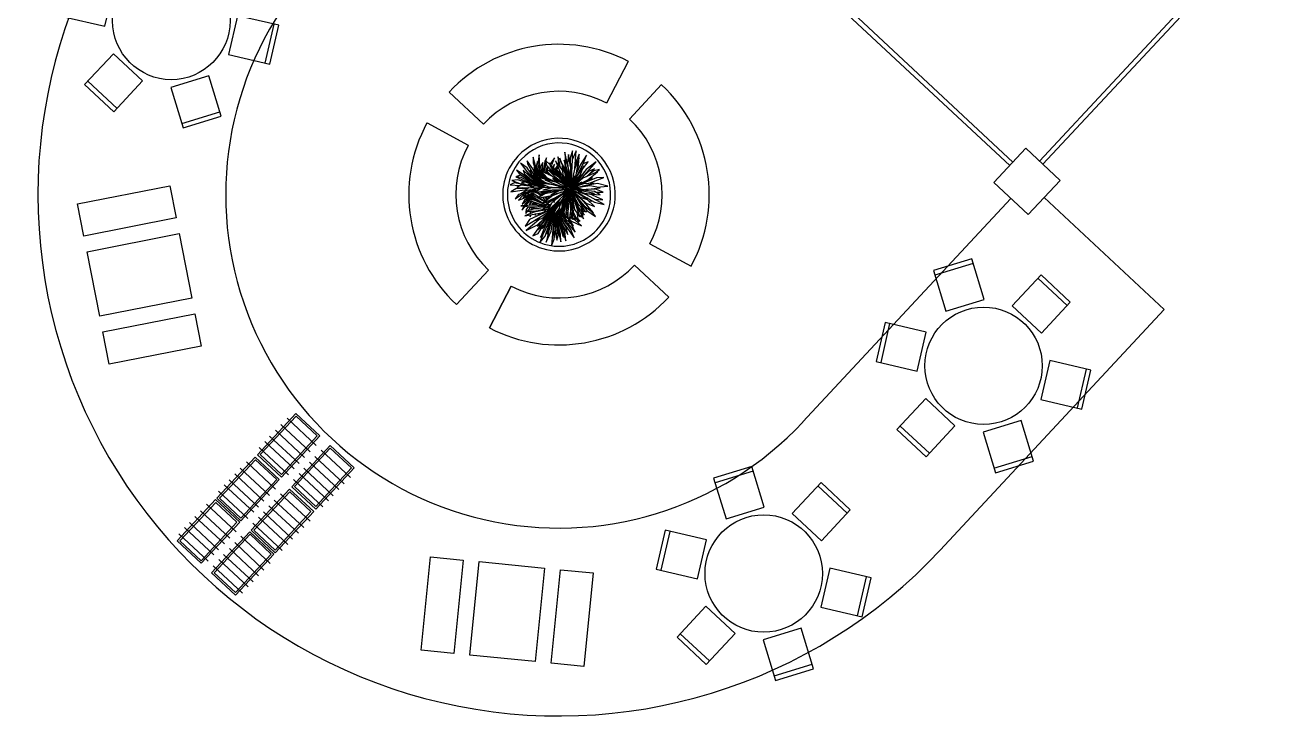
# Model space of a CAD drawing. Header units: millimetres. Extents: x 496 to 139339, y -41630 to 84383.
# Drawn here: x 117059 to 130382, y 11242 to 18640 of the extents above; entities that cross this region are included whole.
import ezdxf

# ---------------------------------------------------------------- set-up
doc = ezdxf.new("R2010")
doc.units = ezdxf.units.MM
doc.layers.add('2. Мебель', color=114, linetype='Continuous')
doc.layers.add('zelen', color=69, linetype='Continuous')
for name, color, linetype, lineweight in [('мебель', 44, 'Continuous', 25), ('стены', 7, 'Continuous', 25), ('территория', 74, 'Continuous', 25)]:
    doc.layers.add(name, color=color, linetype=linetype, lineweight=lineweight)

# ---------------------------------------------------------------- blocks, each defined once
blk = doc.blocks.new('p4')
at = {"color": 1, "linetype": 'Continuous'}
for p, q in [((-21, 421), (-35, 335)), ((-9, 354), (-21, 421)), ((-251, 318), (-177, 256)), ((-204, 304), (-251, 318)), ((-213, 362), (-162, 297)), ((-177, 347), (-213, 362)), ((-143, 294), (-177, 347)), ((-175, 375), (-140, 286)), ((-138, 343), (-175, 375)), ((-113, 286), (-138, 343)), ((-130, 372), (-69, 195)), ((-104, 336), (-130, 372)), ((-125, 370), (-123, 362)), ((-94, 353), (-125, 370)), ((-83, 258), (-104, 336)), ((-82, 295), (-94, 353)), ((-85, 406), (-91, 370)), ((-91, 370), (-57, 182)), ((-90, 347), (-91, 342)), ((-82, 305), (-90, 347)), ((-72, 320), (-85, 406)), ((-57, 199), (-72, 320)), ((-48, 366), (-61, 336)), ((-61, 336), (-57, 177)), ((-49, 247), (-48, 366)), ((-35, 335), (-47, 226)), ((-31, 258), (-9, 354)), ((-6, 322), (-22, 297)), ((16, 375), (-14, 282)), ((-7, 301), (-6, 322)), ((2, 211), (138, 354)), ((34, 394), (16, 375)), ((56, 346), (16, 274)), ((17, 314), (34, 394)), ((27, 276), (89, 378)), ((89, 378), (56, 346)), ((88, 327), (59, 311)), ((138, 354), (77, 313)), ((80, 315), (88, 327)), ((-224, 255), (-271, 250)), ((-271, 250), (-211, 237)), ((-212, 223), (-258, 221)), ((-258, 221), (-194, 190)), ((-136, 202), (-224, 255)), ((-181, 209), (-212, 223)), ((-211, 237), (-135, 198)), ((-159, 229), (-207, 245)), ((-132, 230), (-204, 304)), ((-190, 304), (-98, 200)), ((-153, 294), (-190, 304)), ((-177, 256), (-151, 235)), ((-170, 274), (-153, 251)), ((-160, 270), (-170, 274)), ((-164, 238), (-98, 187)), ((-124, 228), (-164, 238)), ((-138, 215), (-159, 229)), ((-93, 212), (-153, 294)), ((-140, 286), (-105, 234)), ((-138, 215), (-123, 112)), ((-106, 139), (-138, 215)), ((-123, 205), (-137, 214)), ((-134, 302), (-101, 223)), ((-108, 282), (-134, 302)), ((-98, 199), (-124, 228)), ((-111, 252), (-86, 206)), ((-82, 223), (-111, 252)), ((-84, 225), (-108, 282)), ((-107, 220), (-61, 158)), ((-68, 194), (-107, 220)), ((-98, 278), (-102, 266)), ((-101, 223), (-92, 210)), ((-89, 250), (-90, 252)), ((-74, 206), (-89, 250)), ((-82, 310), (-84, 256)), ((-84, 256), (-58, 169)), ((-56, 174), (-82, 310)), ((-72, 196), (-82, 223)), ((-63, 180), (-79, 240)), ((-44, 221), (-63, 152)), ((-47, 240), (-56, 202)), ((-51, 148), (-44, 221)), ((-50, 158), (-9, 288)), ((-34, 254), (-50, 156)), ((-50, 225), (-49, 247)), ((-47, 208), (-47, 240)), ((-47, 185), (-39, 220)), ((-40, 185), (17, 314)), ((-9, 288), (-34, 254)), ((-7, 223), (-34, 191)), ((-31, 205), (-7, 248)), ((13, 294), (-27, 199)), ((-27, 180), (-6, 219)), ((-2, 241), (-23, 203)), ((-7, 226), (3, 159)), ((45, 143), (-7, 226)), ((-6, 248), (3, 281)), ((2, 232), (-6, 224)), ((-4, 222), (2, 232)), ((38, 267), (-2, 241)), ((0, 215), (38, 267)), ((77, 313), (3, 219)), ((3, 244), (32, 313)), ((4, 208), (17, 217)), ((48, 249), (6, 206)), ((9, 248), (27, 276)), ((31, 215), (9, 201)), ((11, 218), (42, 249)), ((11, 197), (31, 215)), ((32, 313), (13, 294)), ((47, 232), (15, 205)), ((30, 211), (17, 188)), ((59, 311), (18, 254)), ((21, 181), (30, 211)), ((27, 203), (45, 214)), ((29, 209), (46, 222)), ((44, 250), (35, 242)), ((42, 249), (44, 254)), ((48, 253), (43, 173)), ((48, 252), (44, 250)), ((81, 149), (48, 253)), ((77, 279), (49, 250)), ((53, 253), (49, 252)), ((83, 250), (53, 237)), ((56, 229), (83, 250)), ((132, 284), (58, 231)), ((58, 221), (102, 247)), ((58, 222), (99, 247)), ((83, 224), (61, 212)), ((62, 241), (69, 247)), ((83, 212), (64, 203)), ((70, 244), (65, 244)), ((69, 247), (112, 288)), ((77, 245), (76, 245)), ((112, 288), (77, 279)), ((84, 229), (80, 175)), ((111, 176), (84, 229)), ((113, 239), (86, 225)), ((116, 228), (90, 216)), ((102, 247), (98, 247)), ((99, 247), (135, 273)), ((117, 249), (113, 164)), ((117, 240), (113, 239)), ((141, 283), (117, 249)), ((134, 228), (118, 158)), ((161, 292), (132, 284)), ((136, 133), (134, 228)), ((140, 132), (141, 283)), ((141, 278), (161, 292)), ((152, 243), (141, 242)), ((141, 237), (152, 243)), ((208, 243), (141, 234)), ((141, 217), (208, 243)), ((195, 221), (152, 128)), ((178, 123), (195, 221)), ((188, 109), (236, 210)), ((236, 210), (191, 172)), ((233, 229), (198, 189)), ((224, 200), (233, 229)), ((226, 105), (302, 213)), ((302, 213), (229, 136)), ((-265, 154), (-301, 144)), ((-301, 144), (-258, 145)), ((-285, 112), (-297, 101)), ((-273, 122), (-285, 112)), ((-285, 112), (-194, 26)), ((-230, 82), (-285, 112)), ((-280, 174), (-231, 110)), ((-194, 93), (-280, 174)), ((-244, 126), (-273, 122)), ((-269, 104), (-232, 107)), ((-223, 185), (-262, 178)), ((-262, 178), (-204, 171)), ((-242, 160), (-260, 155)), ((-250, 146), (-195, 148)), ((-199, 158), (-242, 160)), ((-242, 122), (-175, 20)), ((-180, 53), (-242, 122)), ((-202, 131), (-231, 128)), ((-163, 172), (-223, 185)), ((-216, 209), (-164, 190)), ((-174, 209), (-216, 209)), ((-192, 141), (-216, 131)), ((-216, 131), (-188, 132)), ((-213, 111), (-184, 121)), ((-212, 110), (-181, 115)), ((-209, 181), (-164, 74)), ((-168, 125), (-209, 181)), ((-180, 112), (-204, 103)), ((-201, 171), (-190, 169)), ((-160, 172), (-197, 171)), ((-197, 171), (-158, 161)), ((-194, 190), (-162, 182)), ((-192, 107), (-167, 59)), ((-168, 84), (-192, 107)), ((-157, 156), (-191, 158)), ((-185, 149), (-155, 150)), ((-185, 110), (-184, 113)), ((-184, 113), (-182, 115)), ((-182, 146), (-183, 146)), ((-155, 146), (-182, 146)), ((-134, 189), (-174, 209)), ((-173, 132), (-152, 133)), ((-169, 127), (-154, 133)), ((-131, 23), (-168, 125)), ((-166, 201), (-136, 53)), ((-135, 123), (-166, 201)), ((-150, 122), (-165, 117)), ((-165, 118), (-160, 119)), ((-162, 109), (-149, 115)), ((-161, 189), (-144, 183)), ((-148, 110), (-161, 105)), ((-160, 118), (-160, 118)), ((-158, 181), (-146, 178)), ((-156, 146), (-155, 148)), ((-148, 173), (-155, 173)), ((-149, 159), (-143, 158)), ((-145, 172), (-148, 173)), ((-142, 155), (-148, 155)), ((-147, 155), (-144, 158)), ((-146, 179), (-138, 131)), ((-129, 152), (-146, 179)), ((-146, 178), (-132, 175)), ((-146, 150), (-142, 150)), ((-144, 183), (-132, 178)), ((-141, 146), (-144, 146)), ((-131, 168), (-141, 171)), ((-140, 134), (-139, 134)), ((-138, 116), (-28, 37)), ((-70, 97), (-138, 116)), ((-133, 115), (-135, 123)), ((-134, 180), (-133, 180)), ((-133, 180), (-134, 180)), ((-120, 51), (-133, 113)), ((-98, 180), (-131, 199)), ((-131, 155), (-129, 155)), ((-129, 154), (-130, 154)), ((-129, 195), (-98, 179)), ((-128, 193), (-116, 186)), ((-114, 179), (-125, 185)), ((-102, 179), (-123, 180)), ((-121, 175), (-98, 166)), ((-121, 174), (-102, 167)), ((-120, 172), (-104, 168)), ((-105, 161), (-117, 164)), ((-114, 179), (-115, 179)), ((-114, 179), (-111, 182)), ((-112, 153), (-99, 151)), ((-111, 182), (-109, 182)), ((-111, 163), (-109, 165)), ((-111, 152), (-106, 152)), ((-110, 166), (-2, 60)), ((-39, 144), (-110, 166)), ((-99, 145), (-109, 146)), ((-108, 165), (-106, 167)), ((-106, 138), (-99, 141)), ((-106, 140), (-99, 141)), ((-99, 140), (-106, 137)), ((-99, 140), (-106, 136)), ((-105, 107), (-106, 139)), ((-100, 133), (-106, 130)), ((-106, 133), (-100, 133)), ((-100, 132), (-106, 129)), ((-101, 128), (-106, 126)), ((-101, 125), (-106, 123)), ((-106, 116), (-102, 118)), ((-106, 116), (-104, 117)), ((-102, 115), (-105, 113)), ((-105, 108), (-102, 110)), ((-103, 108), (-104, 107)), ((-100, 138), (-103, 106)), ((-98, 176), (-102, 179)), ((-99, 149), (-102, 148)), ((-93, 103), (-100, 138)), ((-99, 134), (-99, 134)), ((-99, 133), (-99, 133)), ((-98, 201), (-98, 162)), ((-80, 162), (-98, 201)), ((-98, 154), (-98, 131)), ((-97, 200), (-63, 161)), ((-96, 197), (-93, 194)), ((-62, 159), (-96, 197)), ((-90, 190), (-89, 190)), ((-88, 179), (-63, 160)), ((-86, 101), (-82, 139)), ((-85, 110), (-71, 128)), ((-70, 127), (-85, 105)), ((-84, 171), (-72, 165)), ((-67, 161), (-84, 171)), ((-84, 171), (-72, 165)), ((-84, 124), (-74, 131)), ((-84, 120), (-73, 130)), ((-74, 130), (-84, 122)), ((-72, 128), (-84, 116)), ((-81, 135), (-83, 135)), ((-78, 134), (-83, 132)), ((-83, 127), (-75, 132)), ((-75, 131), (-83, 126)), ((-73, 115), (-83, 100)), ((-82, 132), (-78, 135)), ((-82, 135), (-80, 135)), ((-82, 127), (-81, 128)), ((-63, 152), (-80, 164)), ((-80, 157), (-80, 162)), ((-80, 158), (-71, 154)), ((-80, 135), (-79, 136)), ((-79, 178), (-78, 178)), ((-76, 175), (-77, 176)), ((-70, 126), (-77, 99)), ((-77, 109), (-71, 119)), ((-75, 119), (-76, 118)), ((-75, 166), (-70, 163)), ((-63, 156), (-75, 162)), ((-72, 160), (-62, 157)), ((-69, 159), (-62, 157)), ((-58, 168), (-68, 194)), ((-66, 164), (-65, 163)), ((-66, 164), (-65, 163)), ((-62, 157), (-66, 156)), ((-64, 155), (-62, 155)), ((-63, 161), (-63, 160)), ((-63, 160), (-63, 160)), ((-63, 160), (-63, 160)), ((-62, 155), (-63, 154)), ((-63, 91), (-57, 114)), ((-62, 155), (-62, 155)), ((-62, 154), (-62, 154)), ((-62, 154), (-62, 154)), ((-61, 200), (-60, 200)), ((-58, 169), (-59, 172)), ((-58, 200), (-57, 200)), ((-58, 185), (-58, 185)), ((-58, 130), (54, 18)), ((8, 87), (-58, 130)), ((-56, 202), (-54, 184)), ((-55, 88), (-50, 105)), ((-51, 152), (-46, 154)), ((-47, 153), (-51, 154)), ((-51, 150), (-47, 153)), ((-51, 150), (-47, 153)), ((-51, 152), (-51, 151)), ((-51, 148), (-48, 151)), ((-49, 150), (-51, 148)), ((-49, 150), (-51, 148)), ((-51, 148), (-50, 149)), ((-50, 148), (-51, 149)), ((-49, 162), (-50, 162)), ((-50, 162), (-49, 162)), ((-50, 162), (-50, 162)), ((-50, 158), (-49, 161)), ((-49, 160), (-50, 160)), ((-50, 154), (-44, 160)), ((-49, 159), (-50, 158)), ((-50, 156), (-50, 157)), ((-50, 157), (-50, 157)), ((-50, 156), (-50, 155)), ((-50, 156), (-50, 155)), ((-50, 155), (-50, 155)), ((-50, 155), (-50, 155)), ((-50, 155), (-50, 148)), ((-50, 155), (-50, 148)), ((-50, 151), (-47, 152)), ((-50, 151), (-48, 151)), ((-50, 151), (-50, 151)), ((-50, 148), (-50, 149)), ((-49, 148), (-50, 148)), ((-49, 148), (-50, 148)), ((-50, 105), (-50, 107)), ((-34, 189), (-49, 147)), ((-46, 182), (-49, 173)), ((-49, 164), (-48, 167)), ((-46, 156), (-49, 153)), ((-49, 154), (-48, 154)), ((-49, 154), (-46, 154)), ((-49, 152), (-48, 151)), ((-48, 152), (-49, 152)), ((-49, 152), (-49, 152)), ((-49, 150), (-49, 151)), ((-49, 150), (-49, 148)), ((-48, 148), (-49, 148)), ((-39, 176), (-48, 160)), ((-39, 175), (-48, 160)), ((-48, 147), (-30, 175)), ((-48, 153), (-46, 154)), ((-47, 153), (-48, 152)), ((-48, 152), (-47, 152)), ((-48, 152), (-48, 152)), ((-43, 168), (-47, 163)), ((-46, 156), (-47, 156)), ((-46, 156), (-47, 156)), ((-46, 156), (-47, 156)), ((-40, 156), (-47, 148)), ((-41, 155), (-47, 148)), ((-47, 154), (-47, 153)), ((-47, 153), (-47, 153)), ((-47, 153), (-47, 153)), ((-46, 147), (-47, 147)), ((-46, 157), (-45, 158)), ((-46, 157), (-45, 158)), ((-45, 157), (-46, 157)), ((-45, 157), (-46, 156)), ((-32, 156), (-46, 149)), ((-45, 149), (-46, 150)), ((-46, 149), (-46, 149)), ((-34, 149), (-46, 147)), ((-46, 148), (-45, 148)), ((-45, 151), (-44, 151)), ((-44, 148), (-45, 149)), ((-38, 178), (-44, 173)), ((-39, 177), (-44, 173)), ((-44, 153), (-32, 157)), ((-44, 153), (-32, 157)), ((-44, 153), (-39, 157)), ((-44, 152), (-44, 152)), ((-43, 151), (-44, 152)), ((-43, 174), (-38, 178)), ((-42, 154), (-43, 154)), ((-43, 151), (-40, 152)), ((-30, 150), (-43, 146)), ((-25, 166), (-42, 156)), ((-42, 156), (-33, 160)), ((-42, 156), (-40, 157)), ((-42, 154), (-35, 154)), ((-40, 149), (-41, 150)), ((-35, 150), (-41, 150)), ((-41, 150), (-37, 149)), ((-40, 145), (-30, 146)), ((-39, 187), (-35, 188)), ((-27, 171), (-39, 158)), ((-39, 161), (-39, 161)), ((-32, 157), (-39, 157)), ((45, 50), (-39, 144)), ((-38, 162), (-37, 163)), ((-38, 162), (-37, 163)), ((-37, 157), (-38, 157)), ((-38, 143), (-30, 140)), ((-37, 152), (-31, 150)), ((-37, 142), (-37, 143)), ((-36, 166), (-32, 168)), ((-34, 166), (-36, 165)), ((-30, 140), (-36, 141)), ((-35, 190), (-4, 112)), ((35, 95), (-35, 190)), ((-34, 191), (-34, 190)), ((-34, 138), (-31, 138)), ((-33, 161), (-26, 130)), ((-15, 139), (-33, 161)), ((-33, 146), (-29, 146)), ((-32, 203), (-25, 204)), ((-33, 160), (-25, 164)), ((-32, 137), (-31, 137)), ((-29, 142), (-31, 136)), ((-30, 175), (-29, 176)), ((-23, 160), (-30, 157)), ((-30, 158), (-23, 160)), ((-26, 159), (-30, 158)), ((-30, 158), (-25, 159)), ((-28, 158), (-30, 158)), ((-29, 175), (-29, 175)), ((-29, 164), (-25, 166)), ((-28, 155), (-23, 155)), ((-28, 132), (-27, 134)), ((-27, 132), (-28, 133)), ((-26, 131), (-28, 132)), ((-27, 180), (-4, 204)), ((-27, 165), (-27, 165)), ((-27, 154), (-27, 155)), ((-27, 134), (-27, 134)), ((-11, 189), (-26, 178)), ((-26, 166), (-25, 166)), ((-24, 153), (-26, 152)), ((-25, 184), (-7, 206)), ((-22, 158), (-25, 151)), ((-14, 186), (-24, 175)), ((-23, 149), (-21, 156)), ((-21, 154), (-22, 154)), ((-22, 148), (-18, 148)), ((-21, 155), (-21, 155)), ((-12, 174), (-20, 170)), ((-20, 170), (-18, 171)), ((-20, 146), (-17, 146)), ((0, 181), (-19, 169)), ((-19, 146), (-17, 146)), ((-17, 145), (-19, 145)), ((-18, 171), (-1, 186)), ((-18, 167), (0, 176)), ((-18, 169), (-18, 167)), ((-18, 167), (-18, 169)), ((-17, 166), (-9, 167)), ((-16, 190), (-14, 190)), ((1, 172), (-16, 164)), ((-15, 163), (2, 168)), ((-2, 194), (-14, 186)), ((-14, 190), (-11, 189)), ((-3, 197), (-12, 187)), ((-6, 160), (-12, 160)), ((2, 164), (-11, 158)), ((-3, 161), (-11, 158)), ((-7, 206), (-5, 210)), ((-5, 183), (-1, 185)), ((-5, 150), (-3, 150)), ((-4, 202), (-4, 203)), ((1, 175), (-4, 174)), ((3, 161), (-4, 148)), ((-4, 112), (65, 24)), ((-3, 185), (-1, 186)), ((2, 160), (-3, 161)), ((0, 175), (1, 176)), ((3, 159), (70, 34)), ((7, 133), (10, 139)), ((17, 133), (7, 134)), ((10, 139), (11, 144)), ((12, 142), (11, 142)), ((12, 196), (28, 208)), ((12, 126), (16, 125)), ((13, 194), (24, 201)), ((20, 193), (15, 190)), ((19, 129), (15, 123)), ((17, 177), (48, 88)), ((67, 96), (17, 177)), ((21, 115), (23, 121)), ((25, 114), (21, 116)), ((44, 193), (22, 182)), ((22, 184), (34, 188)), ((22, 118), (26, 117)), ((23, 199), (23, 199)), ((23, 187), (44, 197)), ((23, 184), (25, 184)), ((26, 115), (23, 112)), ((24, 176), (43, 182)), ((37, 204), (26, 197)), ((26, 199), (28, 198)), ((43, 181), (26, 174)), ((31, 165), (44, 169)), ((45, 166), (32, 164)), ((45, 165), (33, 163)), ((34, 166), (44, 168)), ((45, 205), (37, 204)), ((39, 159), (37, 156)), ((37, 155), (39, 159)), ((40, 151), (49, 153)), ((43, 173), (76, 69)), ((54, 118), (45, 143)), ((51, 142), (45, 142)), ((48, 139), (46, 139)), ((52, 143), (47, 137)), ((49, 152), (49, 153)), ((50, 127), (54, 137)), ((51, 124), (58, 124)), ((60, 118), (53, 119)), ((64, 106), (62, 104)), ((68, 208), (63, 207)), ((63, 206), (68, 208)), ((78, 196), (68, 192)), ((70, 135), (77, 65)), ((93, 54), (70, 135)), ((72, 177), (75, 178)), ((74, 173), (80, 174)), ((75, 178), (80, 180)), ((80, 169), (75, 170)), ((81, 196), (78, 196)), ((80, 170), (78, 169)), ((78, 159), (81, 160)), ((79, 157), (82, 157)), ((80, 175), (86, 119)), ((82, 151), (81, 151)), ((101, 14), (81, 149)), ((84, 138), (83, 138)), ((84, 135), (83, 135)), ((85, 126), (85, 125)), ((98, 197), (95, 129)), ((95, 129), (105, 30)), ((98, 200), (115, 207)), ((114, 97), (98, 197)), ((115, 199), (99, 198)), ((103, 190), (115, 195)), ((109, 180), (114, 181)), ((111, 179), (110, 120)), ((117, 142), (111, 179)), ((113, 170), (111, 174)), ((114, 173), (112, 173)), ((131, 164), (113, 92)), ((118, 158), (114, 98)), ((116, 37), (131, 164)), ((121, 49), (136, 133)), ((124, 57), (140, 132)), ((152, 128), (124, 27)), ((295, 123), (132, -13)), ((247, 130), (139, 0)), ((140, 191), (167, 207)), ((172, 179), (140, 176)), ((149, 176), (140, 159)), ((140, 161), (141, 161)), ((167, 207), (141, 202)), ((144, -1), (268, 109)), ((145, 102), (149, 176)), ((145, 110), (147, 109)), ((150, 120), (146, 120)), ((146, 113), (148, 112)), ((154, 132), (147, 133)), ((148, 162), (169, 164)), ((198, 145), (151, 93)), ((154, 132), (154, 132)), ((160, 56), (200, 118)), ((168, 74), (188, 109)), ((175, 179), (172, 179)), ((178, 99), (198, 145)), ((191, 172), (182, 149)), ((198, 189), (183, 155)), ((185, 166), (188, 166)), ((192, 175), (187, 176)), ((268, 109), (188, 54)), ((249, 169), (190, 97)), ((190, 71), (249, 169)), ((199, 108), (194, 110)), ((200, 118), (213, 162)), ((216, 169), (216, 169)), ((216, 169), (216, 169)), ((245, 94), (308, 175)), ((308, 175), (247, 130)), ((298, 147), (258, 110)), ((259, 58), (373, 150)), ((373, 150), (295, 123)), ((353, 172), (298, 147)), ((304, 126), (353, 172)), ((371, 114), (317, 92)), ((339, 86), (371, 114)), ((-314, 45), (-380, 33)), ((-380, 33), (-131, -39)), ((-318, 94), (-203, 8)), ((-245, 60), (-318, 94)), ((-127, -36), (-314, 45)), ((-297, 101), (-275, 103)), ((-282, 67), (-294, 54)), ((-294, 54), (-275, 62)), ((-290, 4), (-237, -26)), ((-134, -39), (-290, 4)), ((-267, 81), (-275, 74)), ((-256, 85), (-267, 81)), ((-262, 67), (-245, 75)), ((-247, 41), (-257, 30)), ((-257, 30), (-242, 38)), ((-147, -14), (-245, 60)), ((-225, 96), (-243, 90)), ((-233, 63), (-240, 56)), ((-230, 28), (-240, 13)), ((-239, 55), (-229, 60)), ((-238, 12), (-223, 23)), ((-229, 59), (-235, 52)), ((-189, 41), (-230, 82)), ((-229, 81), (-218, 86)), ((-226, 46), (-219, 49)), ((-224, 10), (-226, 7)), ((-215, 18), (-224, 10)), ((-211, 40), (-223, 43)), ((-215, 80), (-221, 74)), ((-217, 47), (-220, 43)), ((-216, 47), (-217, 47)), ((-214, 66), (-207, 69)), ((-198, 30), (-211, 40)), ((-199, 56), (-210, 62)), ((-209, -1), (-201, 7)), ((-206, 36), (-206, 37)), ((-203, 8), (-182, -3)), ((-202, 58), (-201, 58)), ((-200, 58), (-201, 57)), ((-199, 31), (-199, 31)), ((-194, 3), (-197, -6)), ((-196, 95), (-187, 99)), ((-195, -1), (-196, 5)), ((-186, 96), (-194, 93)), ((-149, 21), (-194, 93)), ((-194, 26), (-145, -13)), ((-192, 94), (-191, 98)), ((-184, 100), (-176, 104)), ((-184, 78), (-178, 81)), ((-117, 24), (-183, 19)), ((-183, 19), (-119, 6)), ((-175, 100), (-182, 98)), ((-175, 75), (-180, 72)), ((-155, 21), (-180, 53)), ((-178, 71), (-146, 22)), ((-146, 36), (-178, 71)), ((-174, 62), (-173, 63)), ((-172, 61), (-173, 60)), ((-173, 17), (-172, 14)), ((-172, 64), (-170, 65)), ((-172, 59), (-171, 60)), ((-172, 14), (-141, -12)), ((-170, 64), (-171, 63)), ((-168, 56), (-170, 55)), ((-169, 85), (-169, 85)), ((-169, 61), (-169, 62)), ((-164, 74), (-138, 22)), ((-85, 3), (-164, -19)), ((-163, 45), (-162, 46)), ((-160, 44), (-162, 43)), ((-157, 38), (-148, 21)), ((-156, 91), (-150, 93)), ((-145, 96), (-155, 89)), ((-152, 87), (-154, 85)), ((-153, 28), (-152, 29)), ((-144, 92), (-152, 87)), ((-150, 93), (-145, 96)), ((-150, 75), (-142, 81)), ((-141, 79), (-149, 72)), ((-132, -10), (-149, 12)), ((-146, 63), (-139, 69)), ((-139, 22), (-146, 36)), ((-138, 65), (-144, 59)), ((-142, 54), (-31, 9)), ((-33, 39), (-142, 54)), ((-134, 46), (-142, 54)), ((-142, 11), (-128, -9)), ((-129, -9), (-142, 11)), ((-142, 10), (-142, 10)), ((-139, 10), (-127, -8)), ((-138, 4), (-137, 4)), ((-136, 52), (-135, 46)), ((-136, 47), (-135, 48)), ((-135, 46), (-125, 23)), ((-135, 34), (-130, 23)), ((-135, 1), (-135, 1)), ((-124, -7), (-132, 9)), ((-131, 9), (-128, 2)), ((-120, -6), (-126, 8)), ((-121, -7), (-126, 8)), ((-123, 7), (-124, 4)), ((-122, 105), (-114, 50)), ((-122, 7), (-120, 2)), ((-116, 26), (-120, -1)), ((-115, 24), (-119, 45)), ((-110, -3), (-116, 26)), ((-112, 24), (-116, 24)), ((-113, 43), (-110, 24)), ((-57, 10), (-112, 24)), ((-111, 5), (-93, 1)), ((-109, -3), (-111, 5)), ((-108, 41), (-109, 35)), ((-109, 35), (-108, 23)), ((-104, 92), (-108, 50)), ((-108, 4), (-107, -3)), ((-106, 4), (-105, -2)), ((-105, 86), (-105, 92)), ((-105, 86), (-105, 86)), ((-92, 21), (-96, 20)), ((-96, 0), (-96, 2)), ((-96, 2), (-96, 0)), ((-96, 0), (-96, 2)), ((-95, 20), (-94, 35)), ((-94, 21), (-93, 34)), ((-93, 48), (-90, 82)), ((-92, 21), (-90, 33)), ((-89, 33), (-92, 20)), ((-91, 47), (-88, 80)), ((-88, 47), (-84, 77)), ((-83, 76), (-87, 47)), ((-86, 48), (-87, 47)), ((-86, 47), (-86, 48)), ((-86, 22), (-86, 31)), ((-72, 26), (-86, 23)), ((-65, 0), (-85, 3)), ((-83, 76), (-83, 77)), ((-83, 77), (-83, 76)), ((-79, 24), (-78, 28)), ((-75, 27), (-76, 25)), ((-74, 45), (-69, 66)), ((-54, 14), (-72, -9)), ((25, 28), (-70, 97)), ((-69, 46), (-70, 44)), ((-63, 62), (-69, 46)), ((-65, 55), (-63, 62)), ((-65, -9), (-54, 14)), ((-29, 86), (-59, 89)), ((-57, 43), (-52, 54)), ((-37, 5), (-56, 10)), ((-45, 103), (-52, 88)), ((-46, 50), (-51, 42)), ((-49, 94), (-47, 104)), ((-41, 54), (46, -2)), ((30, 26), (-41, 54)), ((-40, 87), (-38, 95)), ((-40, 40), (-38, 44)), ((-39, 93), (-37, 87)), ((-31, 9), (-38, 4)), ((-34, 91), (-36, 87)), ((-34, -1), (-27, 8)), ((-25, 82), (-33, 70)), ((39, 3), (-33, 39)), ((-32, 39), (-32, 39)), ((-31, 9), (97, -28)), ((78, -24), (-30, 4)), ((-29, 86), (-29, 86)), ((-28, 66), (-23, 81)), ((-28, 37), (36, 5)), ((-23, 34), (-23, 34)), ((-23, 34), (-23, 34)), ((-18, 32), (-18, 32)), ((-16, 31), (-16, 31)), ((-5, 25), (-5, 25)), ((-2, 60), (96, -21)), ((1, 22), (1, 22)), ((7, 20), (6, 19)), ((66, 21), (8, 87)), ((18, 13), (19, 14)), ((28, 9), (28, 9)), ((84, -14), (30, 26)), ((31, 7), (30, 7)), ((34, 6), (33, 6)), ((34, 97), (36, 98)), ((91, -2), (35, 95)), ((42, 86), (41, 85)), ((48, 88), (89, 7)), ((50, 69), (51, 70)), ((52, 54), (70, 12)), ((82, 8), (52, 54)), ((54, 18), (104, -28)), ((59, 55), (58, 55)), ((61, 50), (61, 51)), ((62, 105), (62, 105)), ((66, 43), (66, 42)), ((76, 68), (67, 96)), ((68, 92), (68, 92)), ((70, 12), (105, -28)), ((72, 81), (72, 81)), ((73, 80), (72, 80)), ((74, 76), (74, 76)), ((74, 76), (74, 76)), ((77, 65), (97, 5)), ((93, -8), (82, 8)), ((86, 21), (93, -9)), ((107, -10), (86, 21)), ((101, 11), (93, 54)), ((106, 33), (100, 9)), ((100, 9), (105, -7)), ((111, -24), (106, 33)), ((113, 92), (108, 8)), ((112, 4), (110, -15)), ((111, -31), (127, 32)), ((127, 32), (112, 10)), ((112, 10), (112, -32)), ((146, 58), (113, -29)), ((116, 35), (113, 11)), ((114, -28), (182, 103)), ((151, 93), (114, -21)), ((134, 82), (116, 35)), ((222, 1), (117, -32)), ((134, 8), (119, -22)), ((166, 3), (121, -24)), ((122, 25), (134, 82)), ((123, 28), (132, 56)), ((124, 32), (126, 31)), ((124, 32), (126, 31)), ((125, -7), (155, 44)), ((128, 41), (127, 40)), ((127, 39), (127, 39)), ((127, 39), (127, 39)), ((127, 39), (128, 39)), ((131, 51), (131, 51)), ((188, 54), (134, -7)), ((162, 34), (134, 8)), ((134, -7), (162, 34)), ((332, 34), (139, -22)), ((190, 97), (143, 24)), ((144, -2), (154, 5)), ((145, -1), (226, 68)), ((182, 103), (146, 58)), ((170, 6), (150, -8)), ((152, -16), (227, 13)), ((153, 41), (154, 40)), ((155, 44), (173, 87)), ((155, -14), (210, 17)), ((158, 30), (190, 71)), ((163, 55), (161, 57)), ((166, 65), (167, 62)), ((210, 17), (170, 6)), ((253, 55), (171, 6)), ((191, 105), (196, 104)), ((326, 16), (222, 1)), ((226, 68), (235, 80)), ((227, 13), (349, 90)), ((316, 46), (233, 17)), ((248, -12), (326, 16)), ((349, 90), (253, 55)), ((317, 92), (260, 58)), ((267, 38), (301, 53)), ((298, 6), (376, 15)), ((301, 53), (328, 77)), ((407, 63), (316, 46)), ((376, 15), (332, 34)), ((336, 32), (407, 63)), ((-401, 0), (-302, -37)), ((-263, -15), (-401, 0)), ((-237, -50), (-396, -71)), ((-396, -71), (-351, -88)), ((-236, -78), (-363, -126)), ((-351, -88), (-274, -74)), ((-194, -51), (-329, -64)), ((-329, -64), (-264, -76)), ((-259, -39), (-310, -43)), ((-310, -43), (-278, -55)), ((-302, -37), (-151, -44)), ((-268, -75), (-301, -84)), ((-301, -84), (-258, -86)), ((-297, -117), (-143, -60)), ((-294, -222), (-145, -85)), ((-154, -86), (-266, -179)), ((-264, -76), (-150, -57)), ((-251, -18), (-263, -15)), ((-262, -155), (-166, -88)), ((-117, -58), (-258, -109)), ((-237, -26), (-138, -41)), ((-160, -49), (-237, -50)), ((-153, -57), (-236, -78)), ((-234, -9), (-235, -11)), ((-225, -157), (-148, -86)), ((-224, -228), (-139, -97)), ((-222, -14), (-221, -13)), ((-148, -97), (-219, -166)), ((-213, -106), (-178, -89)), ((-209, -18), (-209, -16)), ((-163, -50), (-194, -51)), ((-193, -22), (-193, -21)), ((-192, -2), (-162, -18)), ((-160, -4), (-192, -2)), ((-192, -8), (-188, -4)), ((-127, -58), (-190, -77)), ((-185, -2), (-185, -2)), ((-184, -107), (-162, -93)), ((-104, -59), (-179, -89)), ((-179, -89), (-79, -77)), ((-175, -26), (-176, -27)), ((-174, -102), (-175, -101)), ((-103, -28), (-174, -54)), ((-174, -54), (-43, -43)), ((-172, -78), (-131, -60)), ((-171, -86), (-122, -62)), ((-167, -15), (-170, -18)), ((-164, -19), (62, -30)), ((-147, -14), (-160, -4)), ((-160, -19), (-126, -37)), ((-140, -85), (-160, -118)), ((-160, -118), (-127, -86)), ((-107, -51), (-158, -54)), ((-158, -54), (-141, -61)), ((-125, -83), (-158, -135)), ((-155, -32), (-155, -32)), ((-152, -45), (-153, -44)), ((-152, -78), (-145, -73)), ((-151, -26), (-150, -24)), ((-147, -61), (-147, -62)), ((-147, -67), (-147, -69)), ((-145, -85), (-146, -86)), ((-145, -106), (-131, -90)), ((-141, -36), (-142, -36)), ((-141, -61), (-107, -51)), ((-115, -90), (-140, -109)), ((-140, -109), (-108, -104)), ((-120, -34), (-139, -20)), ((-120, -34), (-139, -20)), ((-139, -30), (-139, -31)), ((-137, -20), (-119, -34)), ((-130, -66), (-137, -72)), ((-115, -54), (-136, -65)), ((-134, -62), (-134, -61)), ((-132, -20), (-117, -33)), ((-104, -50), (-131, -70)), ((-131, -70), (-124, -63)), ((-131, -102), (-122, -83)), ((-129, -7), (-130, -8)), ((-123, -89), (-130, -101)), ((-129, -62), (-117, -54)), ((-127, -86), (-125, -83)), ((-118, -82), (-126, -98)), ((-115, -32), (-124, -21)), ((-115, -54), (-123, -58)), ((-53, -62), (-123, -104)), ((-123, -104), (-60, -88)), ((-12, -27), (-122, -39)), ((-122, -39), (-8, -45)), ((-114, -53), (-122, -60)), ((-121, -22), (-120, -21)), ((-115, -28), (-121, -21)), ((-120, -1), (-119, -6)), ((-120, -21), (-117, -24)), ((-119, -52), (-108, -50)), ((-119, -59), (-113, -53)), ((-118, -21), (-112, -31)), ((-118, -23), (-118, -25)), ((-117, -56), (-118, -54)), ((-115, -54), (-118, -55)), ((-115, -54), (-118, -55)), ((-112, -31), (-117, -21)), ((-116, -57), (-117, -56)), ((-113, -105), (-117, -128)), ((-87, -82), (-115, -90)), ((-114, -21), (-111, -31)), ((-114, -52), (-112, -51)), ((-114, -63), (-108, -52)), ((-114, -89), (-112, -81)), ((-112, -31), (-113, -29)), ((-112, -53), (-113, -53)), ((-112, -53), (-113, -53)), ((-113, -62), (-110, -57)), ((-111, -51), (-112, -52)), ((-112, -52), (-112, -52)), ((-112, -60), (-111, -59)), ((-111, -60), (-112, -60)), ((-110, -83), (-112, -89)), ((-44, -98), (-112, -142)), ((-111, -51), (-109, -50)), ((-111, -52), (-110, -50)), ((-111, -57), (-105, -54)), ((-109, -51), (-110, -52)), ((-109, -51), (-110, -52)), ((-105, -53), (-110, -55)), ((-110, -56), (-110, -57)), ((-110, -56), (-110, -57)), ((-110, -81), (-109, -88)), ((-109, -87), (-110, -88)), ((-104, -50), (-109, -53)), ((-109, -51), (-109, -51)), ((-109, -55), (-108, -52)), ((-109, -90), (-109, -96)), ((-108, -51), (-108, -50)), ((-108, -51), (-107, -50)), ((-108, -51), (-108, -51)), ((-107, -52), (-108, -52)), ((-107, -52), (-108, -52)), ((-108, -52), (-108, -52)), ((-108, -52), (-108, -52)), ((-105, -54), (-108, -60)), ((-105, -54), (-108, -61)), ((-105, -54), (-108, -60)), ((-108, -60), (-107, -55)), ((-107, -59), (-108, -59)), ((-108, -101), (-106, -124)), ((-107, -50), (-104, -49)), ((-107, -54), (-106, -50)), ((-107, -51), (-107, -51)), ((-107, -57), (-106, -55)), ((-107, -60), (-105, -55)), ((-107, -55), (-107, -55)), ((-107, -55), (-107, -55)), ((-107, -57), (-107, -57)), ((-107, -60), (-106, -59)), ((-104, -29), (-106, -22)), ((-106, -22), (-106, -22)), ((-106, -29), (-106, -22)), ((-106, -25), (-104, -28)), ((-105, -50), (-106, -50)), ((-105, -50), (-106, -50)), ((-104, -50), (-106, -53)), ((-104, -50), (-106, -53)), ((-105, -59), (-106, -50)), ((-104, -50), (-106, -60)), ((-105, -56), (-106, -50)), ((-105, -51), (-106, -51)), ((-106, -51), (-105, -52)), ((-104, -51), (-106, -51)), ((-104, -51), (-106, -51)), ((-104, -51), (-106, -54)), ((-104, -51), (-106, -54)), ((-105, -52), (-106, -52)), ((-106, -57), (-106, -58)), ((-106, -124), (-101, -99)), ((-105, -48), (-105, -48)), ((-105, -48), (-105, -48)), ((-105, -48), (-105, -48)), ((-104, -48), (-105, -48)), ((-105, -51), (-104, -50)), ((-90, -57), (-105, -50)), ((-104, -50), (-105, -50)), ((-104, -51), (-105, -51)), ((-105, -53), (-105, -53)), ((-104, -22), (-103, -28)), ((-104, -28), (-104, -28)), ((61, -39), (-104, -59)), ((-19, -46), (-104, -50)), ((-104, -50), (-91, -47)), ((-104, -49), (-104, -50)), ((-104, -49), (-104, -50)), ((-104, -50), (-104, -50)), ((-104, -50), (-104, -50)), ((-104, -50), (-104, -50)), ((-104, -50), (-104, -50)), ((-104, -50), (-104, -50)), ((-104, -50), (-104, -50)), ((-104, -50), (-104, -50)), ((-104, -51), (-104, -50)), ((-104, -50), (-104, -51)), ((-103, -50), (-104, -50)), ((-103, -50), (-104, -50)), ((-103, -50), (-104, -50)), ((-104, -50), (-104, -50)), ((-104, -50), (-104, -50)), ((-104, -50), (-104, -50)), ((-104, -50), (-75, -55)), ((-104, -50), (-97, -58)), ((-103, -51), (-104, -50)), ((-99, -58), (-104, -50)), ((-104, -50), (-101, -59)), ((-104, -51), (-104, -51)), ((-104, -51), (-104, -51)), ((-104, -52), (-103, -51)), ((-103, -51), (-104, -51)), ((-104, -51), (-103, -53)), ((-103, -51), (-104, -51)), ((-104, -51), (-104, -51)), ((-104, -53), (-103, -52)), ((-104, -53), (-104, -53)), ((-104, -53), (-104, -53)), ((-104, -53), (-104, -53)), ((-104, -53), (-104, -53)), ((-104, -53), (-103, -53)), ((-103, -53), (-104, -53)), ((-103, -22), (-103, -28)), ((-43, -27), (-103, -28)), ((-103, -49), (-102, -49)), ((-103, -49), (-103, -49)), ((-103, -49), (-103, -49)), ((-103, -49), (-103, -50)), ((-103, -49), (-103, -50)), ((-103, -50), (-103, -51)), ((-103, -50), (-103, -50)), ((-103, -50), (-103, -50)), ((-103, -50), (-103, -50)), ((-103, -50), (-103, -50)), ((-103, -51), (-103, -50)), ((-103, -50), (-103, -50)), ((-103, -50), (-103, -50)), ((-103, -50), (-103, -50)), ((-103, -50), (-103, -50)), ((-103, -50), (-103, -50)), ((-103, -50), (-104, -50)), ((-103, -50), (-104, -50)), ((-103, -50), (-103, -50)), ((-103, -52), (-104, -51)), ((-103, -52), (-102, -51)), ((-103, -51), (-103, -52)), ((-103, -51), (-103, -52)), ((-102, -53), (-103, -54)), ((-103, -56), (-103, -53)), ((-103, -53), (-103, -55)), ((-103, -53), (-103, -53)), ((-103, -53), (-103, -55)), ((-103, -53), (-103, -53)), ((-103, -54), (-102, -54)), ((-103, -55), (-102, -54)), ((-102, -54), (-103, -54)), ((-102, -59), (-103, -54)), ((-102, -55), (-103, -55)), ((-103, -56), (-103, -57)), ((-103, -56), (-103, -59)), ((-102, -49), (-102, -49)), ((-102, -49), (-101, -49)), ((-101, -49), (-102, -49)), ((-102, -49), (-102, -49)), ((-102, -49), (-102, -49)), ((-102, -49), (-102, -49)), ((-102, -49), (-102, -49)), ((-102, -49), (-102, -49)), ((-102, -50), (-102, -50)), ((-102, -50), (-102, -50)), ((-102, -50), (-102, -50)), ((-96, -52), (-102, -50)), ((-102, -50), (-102, -50)), ((-102, -50), (-102, -50)), ((-102, -50), (-102, -50)), ((-102, -50), (-102, -50)), ((-102, -52), (-102, -51)), ((-102, -52), (-102, -52)), ((-102, -52), (-102, -52)), ((-102, -52), (-102, -52)), ((-102, -52), (-102, -52)), ((-102, -52), (-102, -52)), ((-102, -52), (-102, -52)), ((-102, -52), (-102, -52)), ((-102, -52), (-102, -52)), ((-102, -53), (-102, -52)), ((-102, -52), (-102, -52)), ((-102, -53), (-102, -53)), ((-102, -53), (-102, -53)), ((-101, -53), (-102, -53)), ((-101, -56), (-102, -59)), ((-101, -56), (-102, -59)), ((-101, -86), (-102, -80)), ((-102, -103), (-81, -100)), ((-100, -22), (-101, -28)), ((-101, -49), (-101, -49)), ((-101, -49), (-101, -49)), ((-101, -49), (-101, -49)), ((-101, -49), (-101, -49)), ((-101, -49), (-101, -49)), ((-101, -49), (-101, -49)), ((-101, -50), (-101, -50)), ((-101, -51), (-101, -50)), ((-101, -50), (-101, -51)), ((-101, -50), (-101, -51)), ((-101, -50), (-101, -50)), ((-101, -50), (-101, -50)), ((-101, -51), (-101, -50)), ((-101, -54), (-101, -53)), ((-101, -54), (-101, -54)), ((-101, -54), (-101, -54)), ((-101, -54), (-101, -55)), ((-101, -54), (-101, -55)), ((-101, -59), (-101, -57)), ((-101, -57), (-101, -59)), ((-101, -57), (-101, -59)), ((-101, -80), (-101, -80)), ((-100, -91), (-101, -90)), ((-100, -49), (-100, -49)), ((-100, -49), (-100, -49)), ((-100, -49), (-100, -49)), ((-100, -49), (-100, -49)), ((-100, -49), (-100, -49)), ((-100, -49), (-100, -49)), ((-100, -49), (-100, -49)), ((-100, -49), (-100, -49)), ((-100, -49), (-100, -49)), ((-100, -49), (-100, -49)), ((-100, -49), (-100, -49)), ((-100, -49), (-100, -49)), ((-100, -49), (-100, -49)), ((-100, -49), (-100, -49)), ((-99, -49), (-100, -49)), ((-100, -49), (-100, -49)), ((-100, -49), (-100, -49)), ((-100, -49), (-100, -49)), ((-100, -49), (-99, -49)), ((-100, -49), (-100, -49)), ((-99, -49), (-100, -49)), ((-100, -49), (-100, -49)), ((-100, -49), (-100, -49)), ((-99, -49), (-100, -49)), ((-100, -49), (-99, -49)), ((-100, -49), (-100, -49)), ((-100, -49), (-100, -49)), ((-100, -51), (-100, -50)), ((-100, -50), (-100, -51)), ((-100, -50), (-100, -52)), ((-100, -50), (-100, -51)), ((-100, -50), (-100, -51)), ((-100, -51), (-100, -51)), ((-99, -51), (-100, -51)), ((-100, -51), (-99, -51)), ((-100, -55), (-100, -54)), ((-100, -54), (-100, -56)), ((-100, -80), (-100, -86)), ((-99, -49), (-99, -49)), ((-99, -49), (-99, -49)), ((-99, -49), (-99, -49)), ((-99, -49), (-99, -49)), ((-99, -49), (-99, -49)), ((-99, -49), (-99, -49)), ((-99, -51), (-99, -51)), ((-99, -51), (-99, -51)), ((-99, -51), (-99, -51)), ((-99, -51), (-99, -51)), ((-99, -51), (-99, -51)), ((-99, -51), (-99, -51)), ((-99, -51), (-97, -51)), ((-98, -52), (-99, -51)), ((-99, -51), (-97, -51)), ((-98, -52), (-99, -51)), ((-99, -51), (-97, -51)), ((-99, -51), (-99, -51)), ((-98, -58), (-99, -55)), ((-99, -58), (-99, -56)), ((-98, -49), (-97, -48)), ((-97, -49), (-98, -49)), ((-98, -49), (-98, -49)), ((-98, -51), (-97, -51)), ((-91, -56), (-98, -51)), ((-96, -52), (-98, -51)), ((-96, -52), (-98, -52)), ((-98, -103), (-96, -116)), ((-97, -48), (-97, -49)), ((-97, -48), (-96, -48)), ((-97, -52), (-97, -51)), ((-97, -51), (-91, -56)), ((-97, -52), (-96, -54)), ((-96, -82), (-97, -80)), ((-97, -80), (-96, -85)), ((-96, -28), (-93, -22)), ((-96, -48), (-68, -45)), ((-96, -52), (-96, -52)), ((-96, -52), (-96, -53)), ((-96, -52), (-95, -54)), ((-96, -53), (-96, -53)), ((-95, -51), (-95, -51)), ((-95, -51), (-85, -57)), ((-91, -22), (-93, -28)), ((-93, -28), (-90, -22)), ((-91, -49), (-93, -48)), ((-93, -79), (-92, -83)), ((-93, -102), (-92, -113)), ((-88, -49), (-92, -49)), ((-88, -57), (-92, -53)), ((-91, -48), (-87, -49)), ((-87, -23), (-89, -28)), ((-79, -56), (-89, -52)), ((-86, -23), (-88, -28)), ((-88, -53), (-88, -53)), ((-83, -23), (-87, -28)), ((-76, -56), (-87, -53)), ((-85, -81), (-87, -78)), ((-86, -78), (-85, -81)), ((-85, -57), (-85, -57)), ((-83, -108), (-85, -101)), ((-84, -28), (-79, -23)), ((-84, -53), (-84, -54)), ((-84, -54), (-84, -54)), ((-84, -78), (-83, -80)), ((-79, -48), (-83, -49)), ((33, -60), (-83, -108)), ((-83, -100), (-80, -106)), ((-81, -79), (-82, -78)), ((-81, -28), (-76, -23)), ((-81, -100), (-57, -91)), ((-77, -26), (-80, -27)), ((-77, -27), (-80, -27)), ((-79, -55), (-80, -55)), ((-80, -78), (-80, -78)), ((-79, -47), (-37, -43)), ((-73, -23), (-78, -28)), ((-75, -55), (-76, -56)), ((-75, -104), (-76, -98)), ((-75, -98), (-73, -104)), ((-70, -46), (-73, -47)), ((-67, -101), (-71, -96)), ((40, -65), (-70, -124)), ((-69, -28), (-63, -24)), ((-69, -96), (-66, -101)), ((-68, -13), (-65, -9)), ((-68, -43), (-63, -42)), ((-61, -24), (-67, -28)), ((-61, -87), (-56, -91)), ((81, -24), (-60, -1)), ((-56, -91), (-60, -86)), ((-59, -160), (44, -87)), ((-55, -96), (-59, -92)), ((5, -95), (-59, -160)), ((-58, -88), (-10, -75)), ((-32, -43), (-57, -47)), ((-56, -91), (-27, -79)), ((-41, -26), (-55, -31)), ((-51, -95), (-55, -91)), ((-54, -27), (-47, -25)), ((-50, -94), (-54, -90)), ((7, -51), (-53, -62)), ((-53, -90), (-49, -94)), ((-44, -25), (-51, -27)), ((19, -45), (-48, -79)), ((-48, -79), (42, -53)), ((-46, -30), (-41, -26)), ((-41, -90), (-46, -87)), ((17, -72), (-44, -98)), ((-17, -27), (-42, -27)), ((-35, -88), (-40, -85)), ((-38, -85), (-33, -87)), ((-35, -51), (-19, -46)), ((-33, -83), (-28, -85)), ((-32, -27), (-26, -26)), ((76, -63), (-32, -163)), ((-26, -26), (-31, -27)), ((-7, -47), (-25, -48)), ((-24, -115), (0, -100)), ((-19, -46), (25, -43)), ((-13, -79), (-18, -77)), ((-13, -76), (-9, -77)), ((63, -30), (-12, -27)), ((-10, -75), (33, -60)), ((-8, -45), (79, -36)), ((-6, -106), (-8, -105)), ((-1, -27), (-5, -27)), ((-4, -103), (-3, -103)), ((64, -59), (5, -95)), ((8, -70), (5, -70)), ((13, -44), (12, -45)), ((49, -47), (12, -76)), ((12, -76), (63, -54)), ((12, -67), (14, -68)), ((82, -36), (19, -45)), ((26, -110), (20, -104)), ((24, -63), (25, -63)), ((60, -82), (25, -142)), ((25, -142), (68, -95)), ((27, -22), (72, -32)), ((75, -27), (27, -22)), ((35, -73), (104, -38)), ((75, -47), (35, -73)), ((84, -93), (41, -188)), ((44, -87), (89, -51)), ((46, -2), (59, -8)), ((47, -6), (106, -33)), ((84, -14), (47, -6)), ((47, -157), (83, -82)), ((48, -146), (74, -96)), ((94, -38), (49, -47)), ((55, -125), (88, -75)), ((75, -78), (55, -125)), ((86, -89), (57, -167)), ((75, -66), (60, -82)), ((68, -80), (109, -39)), ((78, -60), (68, -80)), ((70, -69), (78, -60)), ((72, -32), (84, -33)), ((73, -66), (72, -66)), ((96, -31), (73, -35)), ((73, -35), (93, -38)), ((73, -66), (74, -66)), ((99, -24), (74, -3)), ((75, -4), (75, -4)), ((95, -31), (75, -27)), ((104, -38), (75, -47)), ((97, -51), (75, -78)), ((77, -62), (76, -64)), ((108, -38), (78, -60)), ((78, -60), (79, -59)), ((80, -58), (80, -59)), ((95, -102), (81, -214)), ((107, -32), (84, -14)), ((84, -93), (100, -62)), ((91, -63), (84, -93)), ((88, -52), (85, -55)), ((96, -43), (86, -55)), ((103, -28), (88, -17)), ((89, -15), (89, -15)), ((90, -125), (96, -99)), ((104, -44), (91, -63)), ((92, -38), (94, -38)), ((93, -9), (111, -35)), ((93, -38), (110, -38)), ((95, -21), (100, -24)), ((95, -41), (99, -39)), ((107, -46), (95, -89)), ((95, -89), (96, -125)), ((110, -37), (96, -31)), ((96, -125), (107, -63)), ((97, -23), (100, -24)), ((98, -31), (100, -31)), ((98, -40), (98, -40)), ((98, -43), (99, -43)), ((101, -32), (99, -32)), ((99, -43), (99, -42)), ((100, -44), (99, -43)), ((101, -26), (100, -25)), ((100, -31), (101, -30)), ((100, -32), (100, -31)), ((100, -39), (103, -38)), ((100, -62), (106, -42)), ((101, -26), (101, -26)), ((104, -6), (103, 0)), ((103, -28), (104, -28)), ((103, -29), (104, -28)), ((103, -28), (103, -28)), ((104, -6), (104, -5)), ((104, -28), (106, -28)), ((104, -58), (106, -48)), ((107, -48), (105, -48)), ((105, -52), (105, -53)), ((111, -42), (106, -56)), ((106, -56), (107, -88)), ((106, -67), (112, -211)), ((112, -34), (107, -10)), ((107, -88), (115, -47)), ((108, -51), (109, -48)), ((108, -49), (109, -49)), ((109, -49), (108, -49)), ((109, -49), (109, -49)), ((111, -28), (111, -28)), ((111, -70), (112, -139)), ((112, -33), (145, -1)), ((126, -12), (112, -33)), ((112, -28), (115, -24)), ((112, -28), (114, -29)), ((112, -29), (113, -28)), ((112, -29), (113, -28)), ((112, -29), (112, -31)), ((113, -28), (113, -28)), ((113, -29), (114, -29)), ((113, -29), (113, -29)), ((114, -27), (115, -26)), ((115, -47), (114, -41)), ((123, -96), (114, -53)), ((115, -29), (119, -29)), ((115, -30), (117, -33)), ((116, -31), (115, -30)), ((133, -77), (115, -41)), ((115, -47), (128, -89)), ((115, -49), (117, -52)), ((115, -49), (119, -59)), ((120, -63), (115, -51)), ((115, -50), (119, -61)), ((119, -59), (115, -50)), ((149, -8), (116, -32)), ((142, -13), (116, -31)), ((116, -24), (117, -23)), ((148, -25), (116, -33)), ((116, -29), (121, -27)), ((116, -32), (118, -31)), ((116, -34), (166, -32)), ((117, -43), (116, -44)), ((117, -33), (144, -19)), ((117, -29), (118, -29)), ((117, -32), (117, -31)), ((117, -32), (117, -32)), ((117, -33), (117, -33)), ((161, -85), (117, -41)), ((117, -42), (176, -116)), ((118, -32), (118, -32)), ((118, -32), (118, -32)), ((118, -34), (118, -35)), ((118, -35), (118, -36)), ((118, -35), (119, -36)), ((118, -35), (166, -37)), ((168, -43), (118, -36)), ((146, -51), (118, -36)), ((118, -36), (165, -72)), ((118, -37), (118, -41)), ((118, -41), (118, -42)), ((139, -147), (118, -73)), ((124, -36), (121, -35)), ((122, -38), (148, -48)), ((140, -196), (123, -96)), ((218, -206), (124, -59)), ((230, -194), (125, -56)), ((145, -1), (126, -12)), ((126, -28), (134, -27)), ((128, -89), (153, -120)), ((129, -27), (148, -22)), ((245, -49), (132, -35)), ((153, -120), (133, -77)), ((240, -137), (134, -53)), ((138, -8), (135, -10)), ((164, -165), (135, -98)), ((139, -103), (157, -140)), ((144, -36), (141, -36)), ((143, -20), (155, -14)), ((144, -19), (175, -1)), ((214, -84), (146, -48)), ((165, -72), (146, -51)), ((166, -32), (148, -25)), ((148, -48), (215, -63)), ((175, -1), (149, -8)), ((150, -26), (186, -19)), ((204, -19), (153, -27)), ((154, -26), (154, -27)), ((324, -129), (155, -50)), ((160, -66), (180, -81)), ((176, -116), (161, -85)), ((164, -51), (263, -86)), ((166, -37), (295, -23)), ((215, -63), (168, -43)), ((170, -22), (170, -25)), ((171, -40), (247, -40)), ((178, -21), (230, -14)), ((180, -81), (278, -146)), ((186, -19), (248, -12)), ((296, -168), (194, -91)), ((295, -23), (204, -19)), ((278, -146), (214, -84)), ((228, -84), (304, -103)), ((235, -104), (259, -119)), ((369, -101), (245, -49)), ((247, -40), (421, -35)), ((319, -43), (256, -40)), ((263, -86), (369, -101)), ((274, -62), (369, -65)), ((318, -18), (277, -22)), ((354, -73), (283, -62)), ((304, -103), (290, -90)), ((421, -35), (318, -18)), ((369, -65), (319, -43)), ((349, -92), (395, -100)), ((395, -100), (354, -73)), ((-317, -119), (-396, -151)), ((-396, -151), (-327, -146)), ((-363, -126), (-297, -117)), ((-232, -115), (-359, -189)), ((-359, -189), (-262, -155)), ((-190, -116), (-350, -241)), ((-327, -146), (-240, -108)), ((-233, -108), (-303, -150)), ((-303, -150), (-283, -145)), ((-219, -166), (-286, -243)), ((-281, -214), (-230, -179)), ((-258, -189), (-281, -214)), ((-187, -148), (-271, -276)), ((-266, -179), (-225, -157)), ((-258, -109), (-213, -106)), ((-248, -224), (-198, -165)), ((-159, -168), (-236, -301)), ((-215, -106), (-232, -115)), ((-158, -135), (-226, -261)), ((-226, -261), (-159, -162)), ((-194, -107), (-184, -107)), ((-156, -112), (-187, -148)), ((-153, -178), (-187, -279)), ((-184, -241), (-140, -138)), ((-137, -171), (-171, -337)), ((-159, -162), (-134, -108)), ((-132, -111), (-159, -168)), ((-153, -127), (-156, -124)), ((-145, -158), (-153, -178)), ((-153, -225), (-138, -178)), ((-150, -214), (-144, -206)), ((-145, -114), (-148, -112)), ((-147, -162), (-119, -113)), ((-134, -115), (-147, -162)), ((-126, -134), (-137, -171)), ((-121, -146), (-135, -241)), ((-135, -241), (-107, -184)), ((-130, -107), (-134, -115)), ((-132, -137), (-74, -117)), ((-106, -121), (-132, -137)), ((-119, -113), (-125, -132)), ((-121, -187), (-24, -115)), ((-70, -124), (-121, -187)), ((-118, -132), (-121, -146)), ((-117, -105), (-119, -113)), ((-119, -113), (-117, -105)), ((-112, -142), (-70, -124)), ((-81, -178), (-110, -225)), ((-110, -225), (-77, -200)), ((-107, -169), (-106, -140)), ((-107, -184), (-107, -176)), ((-106, -138), (-106, -128)), ((-83, -108), (-105, -121)), ((-103, -120), (-103, -112)), ((-103, -136), (-103, -127)), ((-103, -165), (-103, -138)), ((-103, -214), (-103, -173)), ((-95, -124), (-94, -131)), ((-93, -152), (-94, -135)), ((-94, -135), (-92, -151)), ((-90, -193), (-92, -165)), ((-91, -164), (-88, -188)), ((-91, -227), (-88, -208)), ((-90, -123), (-90, -125)), ((-90, -125), (-90, -128)), ((-89, -132), (-87, -145)), ((-89, -217), (-89, -209)), ((-86, -207), (-84, -224)), ((-84, -159), (-81, -177)), ((-59, -159), (-81, -178)), ((-78, -120), (-79, -119)), ((-79, -188), (-76, -206)), ((-78, -109), (-74, -117)), ((-75, -131), (-76, -127)), ((-76, -206), (-73, -186)), ((-75, -198), (-34, -167)), ((-72, -116), (-74, -109)), ((-71, -169), (-69, -151)), ((-71, -166), (-70, -168)), ((-70, -125), (-70, -125)), ((-69, -151), (-69, -148)), ((-64, -216), (-69, -194)), ((-68, -222), (38, -119)), ((-32, -163), (-68, -222)), ((-57, -158), (-63, -144)), ((-63, -189), (-57, -205)), ((-57, -139), (-51, -152)), ((-18, -182), (-50, -271)), ((-49, -178), (-44, -184)), ((-46, -187), (-49, -179)), ((-42, -142), (-48, -132)), ((-45, -130), (-38, -138)), ((-40, -204), (-42, -197)), ((-41, -173), (-40, -176)), ((-40, -203), (-41, -244)), ((-6, -162), (-40, -203)), ((-37, -192), (-34, -196)), ((-34, -189), (-32, -193)), ((-28, -128), (-33, -122)), ((-25, -125), (-30, -119)), ((-22, -122), (-27, -117)), ((-24, -115), (-19, -120)), ((-19, -178), (-20, -176)), ((27, -130), (-18, -182)), ((-11, -111), (-14, -109)), ((-13, -169), (-12, -169)), ((-10, -249), (48, -146)), ((5, -177), (-10, -249)), ((31, -188), (-1, -284)), ((52, -112), (5, -177)), ((16, -203), (19, -206)), ((17, -108), (24, -112)), ((19, -206), (17, -201)), ((18, -205), (23, -212)), ((41, -188), (25, -268)), ((25, -268), (56, -206)), ((27, -184), (32, -187)), ((31, -188), (27, -184)), ((45, -160), (31, -188)), ((32, -175), (47, -157)), ((39, -172), (32, -175)), ((35, -179), (32, -176)), ((39, -167), (41, -168)), ((53, -257), (90, -125)), ((57, -167), (53, -257)), ((91, -129), (71, -257)), ((72, -192), (80, -199)), ((81, -195), (73, -187)), ((89, -148), (83, -152)), ((85, -143), (89, -143)), ((92, -126), (90, -125)), ((93, -110), (94, -110)), ((94, -312), (110, -160)), ((102, -238), (111, -188)), ((112, -139), (140, -196)), ((137, -282), (139, -193)), ((139, -188), (139, -147)), ((139, -157), (165, -256)), ((154, -234), (146, -184)), ((150, -116), (176, -167)), ((157, -140), (174, -162)), ((206, -329), (164, -165)), ((171, -105), (188, -126)), ((176, -167), (218, -206)), ((181, -172), (242, -249)), ((226, -293), (187, -179)), ((188, -126), (284, -209)), ((254, -197), (198, -134)), ((242, -249), (230, -194)), ((233, -208), (275, -253)), ((284, -209), (240, -137)), ((275, -253), (254, -197)), ((259, -119), (370, -172)), ((269, -184), (339, -247)), ((339, -247), (296, -168)), ((370, -172), (324, -129)), ((-350, -241), (-294, -222)), ((-286, -243), (-248, -224)), ((-271, -276), (-224, -228)), ((-236, -301), (-184, -241)), ((-193, -213), (-225, -272)), ((-225, -272), (-207, -251)), ((-187, -279), (-153, -225)), ((-171, -337), (-138, -268)), ((-138, -268), (-132, -235)), ((-120, -210), (-129, -309)), ((-129, -309), (-103, -247)), ((-103, -247), (-103, -220)), ((-103, -243), (-101, -264)), ((-101, -264), (-89, -217)), ((-91, -224), (-91, -227)), ((-84, -224), (-56, -313)), ((-58, -241), (-64, -218)), ((-56, -313), (-58, -241)), ((-56, -210), (-42, -249)), ((-50, -271), (-3, -216)), ((-41, -265), (-31, -249)), ((-41, -260), (-41, -265)), ((-38, -261), (-33, -277)), ((-33, -277), (-34, -254)), ((-14, -229), (-8, -241)), ((-5, -225), (-7, -220)), ((-7, -244), (4, -268)), ((5, -266), (-3, -236)), ((-1, -284), (31, -237)), ((41, -236), (53, -253)), ((54, -245), (46, -225)), ((54, -254), (60, -263)), ((60, -263), (55, -249)), ((71, -257), (81, -345)), ((81, -214), (94, -312)), ((81, -345), (91, -293)), ((112, -211), (137, -282)), ((138, -213), (154, -234)), ((165, -256), (206, -329)), ((182, -237), (226, -293))]:
    blk.add_line(p, q, dxfattribs=at)
blk = doc.blocks.new('Стол 66')
at = {"layer": '2. Мебель'}
for p, q in [((4779, 22733), (4411, 22520)), ((4804, 22690), (4436, 22477)), ((5004, 22343), (4779, 22733)), ((5536, 22733), (5311, 22343)), ((5879, 22477), (5511, 22690)), ((5904, 22520), (5536, 22733)), ((4411, 22520), (4636, 22131)), ((5679, 22131), (5904, 22520)), ((4636, 22131), (5004, 22343)), ((5311, 22343), (5679, 22131)), ((4483, 21865), (4033, 21865)), ((4033, 21865), (4033, 21440)), ((4083, 21865), (4083, 21440)), ((4483, 21440), (4483, 21865)), ((6283, 21865), (5833, 21865)), ((5833, 21865), (5833, 21440)), ((6233, 21440), (6233, 21865)), ((6283, 21440), (6283, 21865)), ((4033, 21440), (4483, 21440)), ((5833, 21440), (6283, 21440)), ((4636, 21174), (4411, 20784)), ((5004, 20962), (4636, 21174)), ((5679, 21174), (5311, 20962)), ((5904, 20784), (5679, 21174)), ((4779, 20572), (5004, 20962)), ((5311, 20962), (5536, 20572)), ((4411, 20784), (4779, 20572)), ((4436, 20828), (4804, 20615)), ((5511, 20615), (5879, 20828)), ((5536, 20572), (5904, 20784))]:
    blk.add_line(p, q, dxfattribs=at)
blk.add_circle((5158, 21652), 625, dxfattribs=at)

msp = doc.modelspace()

# ---------------------------------------------------------------- linework, layer by layer
at = {"layer": 'мебель'}
for p, q in [((119849, 14456), (120161, 14165)), ((119664, 14262), (119977, 13971)), ((119725, 14327), (120037, 14035)), ((119782, 14388), (120094, 14097)), ((119552, 14142), (119865, 13851)), ((119614, 14208), (119926, 13917)), ((119416, 13992), (119728, 13701)), ((120147, 14047), (120459, 13756)), ((120214, 14115), (120526, 13824)), ((119292, 13863), (119604, 13571)), ((119349, 13924), (119661, 13632)), ((119979, 13867), (120292, 13576)), ((120030, 13922), (120342, 13630)), ((120090, 13986), (120402, 13695)), ((119181, 13744), (119494, 13453)), ((119232, 13798), (119544, 13507)), ((119918, 13801), (120230, 13510)), ((119120, 13678), (119432, 13387)), ((119781, 13651), (120094, 13360)), ((118926, 13470), (119239, 13179)), ((118993, 13538), (119306, 13247)), ((119597, 13457), (119909, 13166)), ((119657, 13522), (119970, 13231)), ((119714, 13583), (120027, 13292)), ((118809, 13344), (119121, 13053)), ((118869, 13409), (119182, 13118)), ((119485, 13337), (119797, 13046)), ((119547, 13403), (119859, 13112)), ((118697, 13224), (119009, 12933)), ((118759, 13290), (119071, 12999)), ((119358, 13198), (119671, 12907)), ((119235, 13069), (119547, 12777)), ((119292, 13130), (119604, 12838)), ((119124, 12950), (119436, 12659)), ((119174, 13004), (119487, 12713)), ((119062, 12884), (119375, 12593))]:
    msp.add_line(p, q, dxfattribs=at)
for points in [[(117686, 16394), (117619, 16737), (118600, 16930), (118667, 16587), (117686, 16394)], [(117854, 15540), (117719, 16227), (118700, 16420), (118835, 15733), (117854, 15540)], [(117954, 15030), (117887, 15374), (118868, 15566), (118935, 15223), (117954, 15030)], [(119944, 14505), (120200, 14267), (119791, 13828), (119535, 14066), (119944, 14505)], [(120309, 14165), (120565, 13926), (120156, 13487), (119900, 13726), (120309, 14165)], [(119511, 14041), (119767, 13803), (119358, 13364), (119102, 13602), (119511, 14041)], [(119877, 13701), (120133, 13462), (119723, 13023), (119467, 13262), (119877, 13701)], [(119089, 13588), (119345, 13349), (118935, 12910), (118679, 13149), (119089, 13588)], [(119454, 13247), (119710, 13009), (119301, 12570), (119045, 12808), (119454, 13247)], [(121378, 12980), (121726, 12945), (121627, 11950), (121279, 11985), (121378, 12980)], [(121895, 12928), (122592, 12859), (122493, 11864), (121796, 11933), (121895, 12928)], [(122761, 12842), (123109, 12807), (123010, 11812), (122662, 11847), (122761, 12842)]]:
    msp.add_lwpolyline(points, dxfattribs=at)
for points in [[(119945, 14477), (120172, 14266), (119790, 13856), (119563, 14067)], [(120310, 14137), (120537, 13925), (120155, 13516), (119928, 13727)], [(119512, 14013), (119739, 13802), (119357, 13392), (119130, 13603)], [(119878, 13672), (120104, 13461), (119722, 13051), (119496, 13263)], [(119090, 13559), (119316, 13348), (118934, 12938), (118708, 13150)], [(119455, 13219), (119682, 13008), (119300, 12598), (119073, 12809)]]:
    msp.add_lwpolyline(points, close=True, dxfattribs=at)
at = {"layer": 'стены'}
for points in [[(127863, 17192), (130345, 19855)], [(127900, 17158), (130382, 19820)], [(125315, 19225), (127546, 17145)], [(125349, 19262), (127580, 17182)], [(127376, 16963), (127717, 17328), (128083, 16987), (127742, 16622), (127376, 16963)]]:
    msp.add_lwpolyline(points, dxfattribs=at)
at = {"layer": 'территория'}
for p, q in [((123255, 17811), (123486, 18254)), ((123496, 17640), (123837, 18006)), ((123837, 18006), (123496, 17640)), ((121340, 17599), (121779, 17360)), ((123713, 16311), (124152, 16072)), ((121996, 16031), (121655, 15665)), ((121996, 16031), (121655, 15665)), ((123551, 16085), (123916, 15744)), ((122237, 15860), (122006, 15417)), ((122006, 15417), (122237, 15860))]:
    msp.add_line(p, q, dxfattribs=at)
for points in [[(127546, 17145), (125315, 19225)], [(121941, 17585), (121576, 17926)], [(125343, 14415), (127559, 16792)], [(126806, 13051), (129192, 15611), (127912, 16805)]]:
    msp.add_lwpolyline(points, dxfattribs=at)
for radius, start, end in [(5550, 137.0109, 317.0109), (3550, 137.0109, 317.0109), (1600, 62.4502, 137.0109), (1600, 331.5132, 47.0109), (1100, 62.4502, 137.0109), (1600, 151.5132, 227.0109), (1100, 331.5132, 47.0109), (1100, 151.5132, 227.0109), (600, 317.0109, 137.0109), (550, 317.0109, 137.0109), (600, 137.0109, 317.0109), (550, 137.0109, 317.0109), (1100, 242.4502, 317.0109), (1600, 242.4502, 317.0109)]:
    msp.add_arc((122746, 16835), radius, start, end, dxfattribs=at)

# ---------------------------------------------------------------- block references
at = {"layer": '2. Мебель', "rotation": 47.0108936937289}
for p in [(130938, 147), (139589, -3524), (137247, -5735)]:
    msp.add_blockref('Стол 66', p, dxfattribs=at)
at = {"layer": 'zelen', "xscale": 1.268164555402169, "yscale": 1.268164555402169, "zscale": 1.268164555402169, "rotation": 47.0108936937289}
msp.add_blockref('p4', (122744, 16824), dxfattribs=at)

doc.saveas('drawing.dxf')
